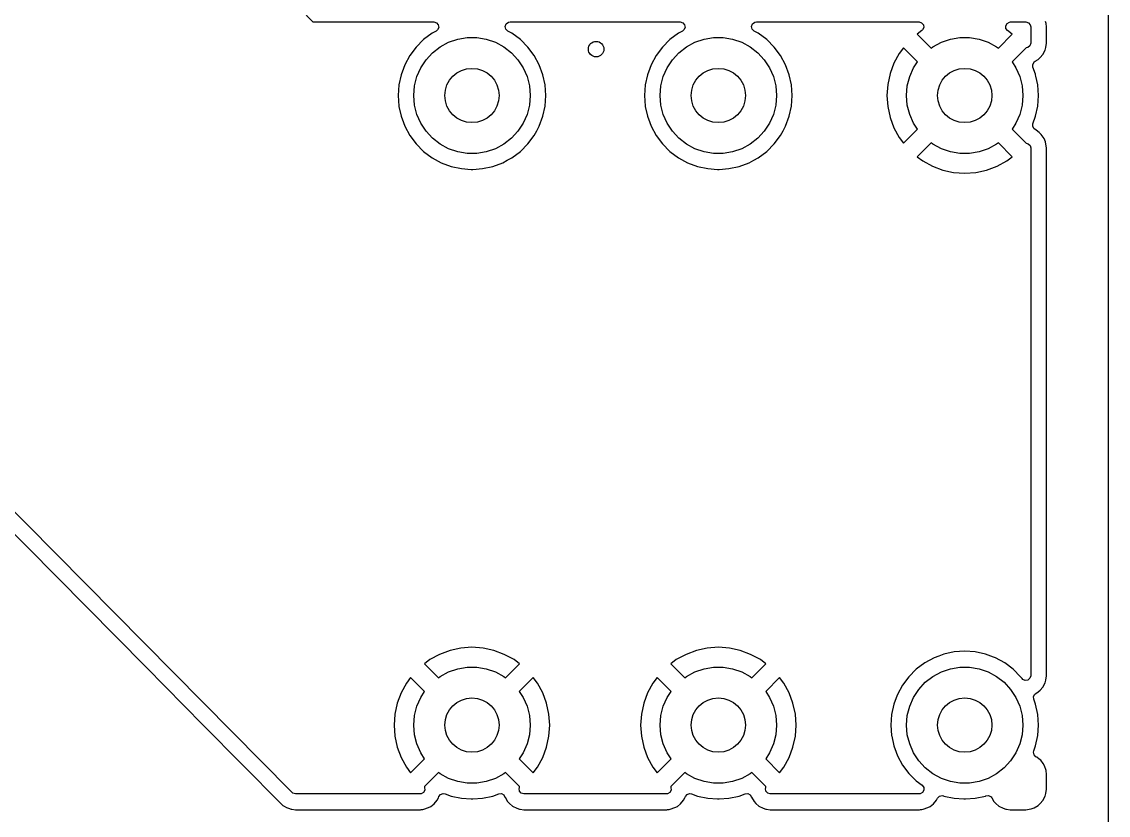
# Model space of a CAD drawing. Extents: x 0.71 to 7.56, y -5.16 to -0.79.
# Drawn here: x 6.457 to 7.559, y -4.47 to -3.665 of the extents above; entities that cross this region are included whole.
import ezdxf

# ---------------------------------------------------------------- set-up
doc = ezdxf.new("R2010")
doc.units = 0
doc.header["$MEASUREMENT"] = 0
doc.layers.add('BLACK', color=7, linetype='CONTINUOUS')

msp = doc.modelspace()

# ---------------------------------------------------------------- linework, layer by layer
at = {"layer": 'BLACK', "linetype": 'CONTINUOUS'}
for p, q in [((7.55904, -1.0631), (7.55904, -4.88178)), ((6.2126, -3.10433), (6.75197, -3.66535)), ((6.72946, -4.44597), (5.8774, -3.58411)), ((5.86604, -3.59533), (6.5827, -4.32022)), ((6.75197, -3.66535), (6.87476, -3.66535)), ((6.87476, -3.66535), (6.8774, -3.66613)), ((6.8774, -3.66613), (6.87921, -3.66821)), ((6.8796, -3.67093), (6.87845, -3.67343)), ((6.87921, -3.66821), (6.8796, -3.67093)), ((6.94714, -3.66989), (6.9481, -3.66731)), ((6.94772, -3.67258), (6.94714, -3.66989)), ((6.9481, -3.66731), (6.9503, -3.66566)), ((6.9503, -3.66566), (6.95201, -3.66535)), ((6.95201, -3.66535), (7.12476, -3.66535)), ((7.12476, -3.66535), (7.1274, -3.66613)), ((7.1274, -3.66613), (7.12921, -3.66821)), ((7.1296, -3.67093), (7.12845, -3.67343)), ((7.12921, -3.66821), (7.1296, -3.67093)), ((7.19714, -3.66989), (7.1981, -3.66731)), ((7.19772, -3.67258), (7.19714, -3.66989)), ((7.1981, -3.66731), (7.2003, -3.66566)), ((7.2003, -3.66566), (7.20201, -3.66535)), ((7.20201, -3.66535), (7.36699, -3.66535)), ((7.36699, -3.66535), (7.36963, -3.66613)), ((7.36963, -3.66613), (7.37143, -3.66821)), ((7.37182, -3.67093), (7.37068, -3.67343)), ((7.37143, -3.66821), (7.37182, -3.67093)), ((7.45501, -3.6692), (7.45633, -3.66678)), ((7.45521, -3.67194), (7.45501, -3.6692)), ((7.45633, -3.66678), (7.45875, -3.66547)), ((7.45875, -3.66547), (7.45978, -3.66535)), ((7.45978, -3.66535), (7.47543, -3.66535)), ((7.47543, -3.66535), (7.47807, -3.66613)), ((7.47807, -3.66613), (7.47987, -3.66821)), ((7.47987, -3.66821), (7.48031, -3.67024)), ((7.48031, -3.67024), (7.48031, -3.68676)), ((7.49591, -3.66684), (7.49547, -3.66481)), ((7.49628, -3.67024), (7.49591, -3.66684)), ((7.49628, -3.68676), (7.49628, -3.67024)), ((6.87283, -3.67685), (6.86426, -3.68327)), ((6.8771, -3.67452), (6.87283, -3.67685)), ((6.87283, -3.67685), (6.87283, -3.67685)), ((6.87845, -3.67343), (6.8771, -3.67452)), ((6.89889, -3.68271), (6.90851, -3.68111)), ((6.90851, -3.68111), (6.91826, -3.68111)), ((6.91826, -3.68111), (6.92788, -3.68271)), ((6.94967, -3.67452), (6.94772, -3.67258)), ((6.95394, -3.67685), (6.94967, -3.67452)), ((6.96251, -3.68327), (6.95394, -3.67685)), ((6.95394, -3.67685), (6.95394, -3.67685)), ((6.95394, -3.67685), (6.95394, -3.67685)), ((7.12283, -3.67685), (7.11426, -3.68327)), ((7.1271, -3.67452), (7.12283, -3.67685)), ((7.12283, -3.67685), (7.12283, -3.67685)), ((7.12845, -3.67343), (7.1271, -3.67452)), ((7.14889, -3.68271), (7.15851, -3.68111)), ((7.15851, -3.68111), (7.16826, -3.68111)), ((7.16826, -3.68111), (7.17788, -3.68271)), ((7.19967, -3.67452), (7.19772, -3.67258)), ((7.20394, -3.67685), (7.19967, -3.67452)), ((7.21251, -3.68327), (7.20394, -3.67685)), ((7.20394, -3.67685), (7.20394, -3.67685)), ((7.20394, -3.67685), (7.20394, -3.67685)), ((7.36991, -3.67414), (7.3651, -3.67775)), ((7.3651, -3.67775), (7.3651, -3.67775)), ((7.3651, -3.67775), (7.37928, -3.69193)), ((7.37068, -3.67343), (7.36991, -3.67414)), ((7.39889, -3.68271), (7.40851, -3.68111)), ((7.40851, -3.68111), (7.41826, -3.68111)), ((7.41826, -3.68111), (7.42788, -3.68271)), ((7.4475, -3.69193), (7.46168, -3.67775)), ((7.45686, -3.67414), (7.45521, -3.67194)), ((7.46168, -3.67775), (7.45686, -3.67414)), ((7.46168, -3.67775), (7.46168, -3.67775)), ((6.85669, -3.69084), (6.85028, -3.69941)), ((6.86426, -3.68327), (6.85669, -3.69084)), ((6.85669, -3.69084), (6.85669, -3.69084)), ((6.86426, -3.68327), (6.86426, -3.68327)), ((6.87339, -3.69651), (6.88109, -3.69052)), ((6.88109, -3.69052), (6.88966, -3.68588)), ((6.88966, -3.68588), (6.89889, -3.68271)), ((6.92788, -3.68271), (6.93711, -3.68588)), ((6.93711, -3.68588), (6.94569, -3.69052)), ((6.94569, -3.69052), (6.95338, -3.69651)), ((6.97008, -3.69084), (6.96251, -3.68327)), ((6.96251, -3.68327), (6.96251, -3.68327)), ((6.96251, -3.68327), (6.96251, -3.68327)), ((6.97649, -3.69941), (6.97008, -3.69084)), ((6.97008, -3.69084), (6.97008, -3.69084)), ((6.97008, -3.69084), (6.97008, -3.69084)), ((7.10669, -3.69084), (7.10028, -3.69941)), ((7.11426, -3.68327), (7.10669, -3.69084)), ((7.10669, -3.69084), (7.10669, -3.69084)), ((7.11426, -3.68327), (7.11426, -3.68327)), ((7.12339, -3.69651), (7.13109, -3.69052)), ((7.13109, -3.69052), (7.13966, -3.68588)), ((7.13966, -3.68588), (7.14889, -3.68271)), ((7.17788, -3.68271), (7.18711, -3.68588)), ((7.18711, -3.68588), (7.19569, -3.69052)), ((7.19569, -3.69052), (7.20338, -3.69651)), ((7.22008, -3.69084), (7.21251, -3.68327)), ((7.21251, -3.68327), (7.21251, -3.68327)), ((7.21251, -3.68327), (7.21251, -3.68327)), ((7.22649, -3.69941), (7.22008, -3.69084)), ((7.22008, -3.69084), (7.22008, -3.69084)), ((7.22008, -3.69084), (7.22008, -3.69084)), ((7.35118, -3.69167), (7.34698, -3.69728)), ((7.36536, -3.70586), (7.35118, -3.69167)), ((7.35118, -3.69167), (7.35118, -3.69167)), ((7.37928, -3.69193), (7.38109, -3.69052)), ((7.38109, -3.69052), (7.38966, -3.68588)), ((7.38966, -3.68588), (7.39889, -3.68271)), ((7.42788, -3.68271), (7.43711, -3.68588)), ((7.43711, -3.68588), (7.44569, -3.69052)), ((7.44569, -3.69052), (7.4475, -3.69193)), ((7.47575, -3.69151), (7.46141, -3.70586)), ((7.47746, -3.69121), (7.47575, -3.69151)), ((7.47954, -3.6894), (7.47746, -3.69121)), ((7.48031, -3.68676), (7.47954, -3.6894)), ((7.49486, -3.6939), (7.49563, -3.69126)), ((7.49563, -3.69126), (7.49628, -3.68676)), ((6.85028, -3.69941), (6.84515, -3.7088)), ((6.85028, -3.69941), (6.85028, -3.69941)), ((6.86145, -3.71185), (6.86678, -3.70369)), ((6.86678, -3.70369), (6.87339, -3.69651)), ((6.95338, -3.69651), (6.95999, -3.70369)), ((6.95999, -3.70369), (6.96532, -3.71185)), ((6.98162, -3.7088), (6.97649, -3.69941)), ((6.97649, -3.69941), (6.97649, -3.69941)), ((6.97649, -3.69941), (6.97649, -3.69941)), ((7.10028, -3.69941), (7.09515, -3.7088)), ((7.10028, -3.69941), (7.10028, -3.69941)), ((7.11145, -3.71185), (7.11678, -3.70369)), ((7.11678, -3.70369), (7.12339, -3.69651)), ((7.20338, -3.69651), (7.20999, -3.70369)), ((7.20999, -3.70369), (7.21532, -3.71185)), ((7.23162, -3.7088), (7.22649, -3.69941)), ((7.22649, -3.69941), (7.22649, -3.69941)), ((7.22649, -3.69941), (7.22649, -3.69941)), ((7.34698, -3.69728), (7.34158, -3.70717)), ((7.34698, -3.69728), (7.34698, -3.69728)), ((7.48483, -3.70519), (7.48792, -3.70327)), ((7.48792, -3.70327), (7.48999, -3.70147)), ((7.48999, -3.70147), (7.49272, -3.69842)), ((7.49272, -3.69842), (7.49486, -3.6939)), ((6.84381, -3.7124), (6.84141, -3.71883)), ((6.84515, -3.7088), (6.84381, -3.7124)), ((6.85753, -3.72079), (6.86145, -3.71185)), ((6.96532, -3.71185), (6.96924, -3.72079)), ((6.98536, -3.71883), (6.98162, -3.7088)), ((6.98162, -3.7088), (6.98162, -3.7088)), ((6.98162, -3.7088), (6.98162, -3.7088)), ((7.09381, -3.7124), (7.09141, -3.71883)), ((7.09515, -3.7088), (7.09381, -3.7124)), ((7.10753, -3.72079), (7.11145, -3.71185)), ((7.21532, -3.71185), (7.21924, -3.72079)), ((7.23536, -3.71883), (7.23162, -3.7088)), ((7.23162, -3.7088), (7.23162, -3.7088)), ((7.23162, -3.7088), (7.23162, -3.7088)), ((7.34158, -3.70717), (7.33764, -3.71772)), ((7.35753, -3.72079), (7.36145, -3.71185)), ((7.36145, -3.71185), (7.36536, -3.70586)), ((7.46141, -3.70586), (7.46532, -3.71185)), ((7.46532, -3.71185), (7.46924, -3.72079)), ((7.48236, -3.70857), (7.48368, -3.70616)), ((7.48256, -3.71132), (7.48236, -3.70857)), ((7.48521, -3.71843), (7.48256, -3.71132)), ((7.48368, -3.70616), (7.48374, -3.7061)), ((7.48374, -3.7061), (7.48396, -3.70588)), ((7.48396, -3.70588), (7.48483, -3.70519)), ((6.84141, -3.71883), (6.83914, -3.72928)), ((6.84141, -3.71883), (6.84141, -3.71883)), ((6.84141, -3.71883), (6.84141, -3.71883)), ((6.85514, -3.73024), (6.85753, -3.72079)), ((6.96924, -3.72079), (6.97164, -3.73024)), ((6.98764, -3.72929), (6.98536, -3.71883)), ((7.09141, -3.71883), (7.08914, -3.72928)), ((7.09141, -3.71883), (7.09141, -3.71883)), ((7.09141, -3.71883), (7.09141, -3.71883)), ((7.10514, -3.73024), (7.10753, -3.72079)), ((7.21924, -3.72079), (7.22164, -3.73024)), ((7.23764, -3.72929), (7.23536, -3.71883)), ((7.33764, -3.71772), (7.33525, -3.72873)), ((7.35514, -3.73024), (7.35753, -3.72079)), ((7.46924, -3.72079), (7.47164, -3.73024)), ((7.48536, -3.71883), (7.48521, -3.71843)), ((7.4857, -3.72039), (7.48536, -3.71883)), ((7.48764, -3.72929), (7.4857, -3.72039)), ((6.83914, -3.72928), (6.83837, -3.73996)), ((6.83914, -3.72928), (6.83914, -3.72928)), ((6.85433, -3.73996), (6.85514, -3.73024)), ((6.97164, -3.73024), (6.97244, -3.73996)), ((6.9884, -3.73996), (6.98764, -3.72929)), ((7.08914, -3.72928), (7.08837, -3.73996)), ((7.08914, -3.72928), (7.08914, -3.72928)), ((7.10433, -3.73996), (7.10514, -3.73024)), ((7.22164, -3.73024), (7.22244, -3.73996)), ((7.2384, -3.73996), (7.23764, -3.72929)), ((7.33525, -3.72873), (7.33444, -3.73996)), ((7.35433, -3.73996), (7.35514, -3.73024)), ((7.47164, -3.73024), (7.47244, -3.73996)), ((7.4884, -3.73996), (7.48764, -3.72929)), ((6.83837, -3.73996), (6.83837, -3.73996)), ((6.83837, -3.73996), (6.83914, -3.75064)), ((6.85514, -3.74968), (6.85433, -3.73996)), ((6.97244, -3.73996), (6.97164, -3.74968)), ((6.98764, -3.75064), (6.9884, -3.73996)), ((7.08837, -3.73996), (7.08837, -3.73996)), ((7.08837, -3.73996), (7.08914, -3.75064)), ((7.10514, -3.74968), (7.10433, -3.73996)), ((7.22244, -3.73996), (7.22164, -3.74968)), ((7.23764, -3.75064), (7.2384, -3.73996)), ((7.33444, -3.73996), (7.33444, -3.73996)), ((7.33444, -3.73996), (7.33525, -3.7512)), ((7.35514, -3.74968), (7.35433, -3.73996)), ((7.47244, -3.73996), (7.47164, -3.74968)), ((7.48764, -3.75064), (7.4884, -3.73996)), ((6.83914, -3.75064), (6.83914, -3.75064)), ((6.83914, -3.75064), (6.83926, -3.7512)), ((6.83926, -3.7512), (6.84141, -3.76109)), ((6.85753, -3.75914), (6.85514, -3.74968)), ((6.86145, -3.76807), (6.85753, -3.75914)), ((6.96924, -3.75914), (6.96532, -3.76807)), ((6.97164, -3.74968), (6.96924, -3.75914)), ((6.98536, -3.76109), (6.98764, -3.75064)), ((7.08914, -3.75064), (7.08914, -3.75064)), ((7.08914, -3.75064), (7.08926, -3.7512)), ((7.08926, -3.7512), (7.09141, -3.76109)), ((7.10753, -3.75914), (7.10514, -3.74968)), ((7.11145, -3.76807), (7.10753, -3.75914)), ((7.21924, -3.75914), (7.21532, -3.76807)), ((7.22164, -3.74968), (7.21924, -3.75914)), ((7.23536, -3.76109), (7.23764, -3.75064)), ((7.33525, -3.7512), (7.33764, -3.7622)), ((7.35753, -3.75914), (7.35514, -3.74968)), ((7.36145, -3.76807), (7.35753, -3.75914)), ((7.46924, -3.75914), (7.46532, -3.76807)), ((7.47164, -3.74968), (7.46924, -3.75914)), ((7.48536, -3.76109), (7.48764, -3.75064)), ((6.84141, -3.76109), (6.84381, -3.76752)), ((6.84381, -3.76752), (6.84515, -3.77112)), ((6.86678, -3.77623), (6.86145, -3.76807)), ((6.96532, -3.76807), (6.95999, -3.77623)), ((6.98162, -3.77112), (6.98536, -3.76109)), ((7.09141, -3.76109), (7.09381, -3.76752)), ((7.09381, -3.76752), (7.09515, -3.77112)), ((7.11678, -3.77623), (7.11145, -3.76807)), ((7.21532, -3.76807), (7.20999, -3.77623)), ((7.23162, -3.77112), (7.23536, -3.76109)), ((7.33764, -3.7622), (7.34158, -3.77275)), ((7.36536, -3.77406), (7.36145, -3.76807)), ((7.46532, -3.76807), (7.46141, -3.77406)), ((7.48236, -3.77135), (7.48256, -3.7686)), ((7.48256, -3.7686), (7.48536, -3.76109)), ((6.84515, -3.77112), (6.85028, -3.78052)), ((6.85028, -3.78052), (6.85028, -3.78052)), ((6.85028, -3.78052), (6.85028, -3.78052)), ((6.85028, -3.78052), (6.85669, -3.78908)), ((6.87339, -3.78341), (6.86678, -3.77623)), ((6.95999, -3.77623), (6.95338, -3.78341)), ((6.97008, -3.78908), (6.97649, -3.78052)), ((6.97649, -3.78052), (6.97906, -3.77582)), ((6.97906, -3.77582), (6.98162, -3.77112)), ((6.98162, -3.77112), (6.98162, -3.77112)), ((6.98162, -3.77112), (6.98162, -3.77112)), ((7.09515, -3.77112), (7.10028, -3.78052)), ((7.10028, -3.78052), (7.10028, -3.78052)), ((7.10028, -3.78052), (7.10028, -3.78052)), ((7.10028, -3.78052), (7.10669, -3.78908)), ((7.12339, -3.78341), (7.11678, -3.77623)), ((7.20999, -3.77623), (7.20338, -3.78341)), ((7.22008, -3.78908), (7.22649, -3.78052)), ((7.22649, -3.78052), (7.22906, -3.77582)), ((7.22906, -3.77582), (7.23162, -3.77112)), ((7.23162, -3.77112), (7.23162, -3.77112)), ((7.23162, -3.77112), (7.23162, -3.77112)), ((7.34158, -3.77275), (7.34698, -3.78264)), ((7.35118, -3.78825), (7.36536, -3.77406)), ((7.46141, -3.77406), (7.47578, -3.78844)), ((7.48368, -3.77376), (7.48236, -3.77135)), ((7.48376, -3.77384), (7.48368, -3.77376)), ((7.48544, -3.77494), (7.48376, -3.77384)), ((7.48582, -3.77508), (7.48544, -3.77494)), ((7.48906, -3.77758), (7.48582, -3.77508)), ((7.49101, -3.77953), (7.48906, -3.77758)), ((7.49394, -3.78357), (7.49101, -3.77953)), ((6.85669, -3.78908), (6.85669, -3.78908)), ((6.85669, -3.78908), (6.85669, -3.78908)), ((6.85669, -3.78908), (6.86426, -3.79665)), ((6.88109, -3.7894), (6.87339, -3.78341)), ((6.88966, -3.79404), (6.88109, -3.7894)), ((6.94569, -3.7894), (6.93711, -3.79404)), ((6.95338, -3.78341), (6.94569, -3.7894)), ((6.96251, -3.79665), (6.97008, -3.78908)), ((7.10669, -3.78908), (7.10669, -3.78908)), ((7.10669, -3.78908), (7.10669, -3.78908)), ((7.10669, -3.78908), (7.11426, -3.79665)), ((7.13109, -3.7894), (7.12339, -3.78341)), ((7.13966, -3.79404), (7.13109, -3.7894)), ((7.19569, -3.7894), (7.18711, -3.79404)), ((7.20338, -3.78341), (7.19569, -3.7894)), ((7.21251, -3.79665), (7.22008, -3.78908)), ((7.34698, -3.78264), (7.34698, -3.78264)), ((7.34698, -3.78264), (7.35118, -3.78825)), ((7.35118, -3.78825), (7.35118, -3.78825)), ((7.37928, -3.78799), (7.3651, -3.80217)), ((7.38109, -3.7894), (7.37928, -3.78799)), ((7.38966, -3.79404), (7.38109, -3.7894)), ((7.44569, -3.7894), (7.43711, -3.79404)), ((7.4475, -3.78799), (7.44569, -3.7894)), ((7.46168, -3.80217), (7.4475, -3.78799)), ((7.47578, -3.78844), (7.47777, -3.78887)), ((7.47777, -3.78887), (7.47972, -3.79082)), ((7.47972, -3.79082), (7.48031, -3.79316)), ((7.49519, -3.78687), (7.49394, -3.78357)), ((7.49578, -3.78921), (7.49519, -3.78687)), ((7.49628, -3.79316), (7.49578, -3.78921)), ((6.86426, -3.79665), (6.86426, -3.79665)), ((6.86426, -3.79665), (6.86426, -3.79665)), ((6.86426, -3.79665), (6.87283, -3.80307)), ((6.87283, -3.80307), (6.87283, -3.80307)), ((6.87283, -3.80307), (6.87283, -3.80307)), ((6.87283, -3.80307), (6.88222, -3.8082)), ((6.89889, -3.79721), (6.88966, -3.79404)), ((6.90851, -3.79881), (6.89889, -3.79721)), ((6.91826, -3.79881), (6.90851, -3.79881)), ((6.92788, -3.79721), (6.91826, -3.79881)), ((6.93711, -3.79404), (6.92788, -3.79721)), ((6.94924, -3.80563), (6.95394, -3.80307)), ((6.95394, -3.80307), (6.96251, -3.79665)), ((7.11426, -3.79665), (7.11426, -3.79665)), ((7.11426, -3.79665), (7.11426, -3.79665)), ((7.11426, -3.79665), (7.12283, -3.80307)), ((7.12283, -3.80307), (7.12283, -3.80307)), ((7.12283, -3.80307), (7.12283, -3.80307)), ((7.12283, -3.80307), (7.13222, -3.8082)), ((7.14889, -3.79721), (7.13966, -3.79404)), ((7.15851, -3.79881), (7.14889, -3.79721)), ((7.16826, -3.79881), (7.15851, -3.79881)), ((7.17788, -3.79721), (7.16826, -3.79881)), ((7.18711, -3.79404), (7.17788, -3.79721)), ((7.19924, -3.80563), (7.20394, -3.80307)), ((7.20394, -3.80307), (7.21251, -3.79665)), ((7.3651, -3.80217), (7.37071, -3.80637)), ((7.39889, -3.79721), (7.38966, -3.79404)), ((7.40851, -3.79881), (7.39889, -3.79721)), ((7.41826, -3.79881), (7.40851, -3.79881)), ((7.42788, -3.79721), (7.41826, -3.79881)), ((7.43711, -3.79404), (7.42788, -3.79721)), ((7.45606, -3.80637), (7.46168, -3.80217)), ((7.46168, -3.80217), (7.46168, -3.80217)), ((7.48031, -3.79316), (7.48031, -4.32882)), ((7.49628, -4.32882), (7.49628, -3.79316)), ((6.88222, -3.8082), (6.88222, -3.8082)), ((6.88222, -3.8082), (6.88222, -3.8082)), ((6.88222, -3.8082), (6.88222, -3.8082)), ((6.88222, -3.8082), (6.89225, -3.81194)), ((6.89225, -3.81194), (6.90271, -3.81421)), ((6.90271, -3.81421), (6.91262, -3.81492)), ((6.9141, -3.81492), (6.92406, -3.81421)), ((6.92406, -3.81421), (6.93452, -3.81194)), ((6.93452, -3.81194), (6.94455, -3.8082)), ((6.94455, -3.8082), (6.94924, -3.80563)), ((6.94455, -3.8082), (6.94455, -3.8082)), ((6.94455, -3.8082), (6.94455, -3.8082)), ((7.13222, -3.8082), (7.13222, -3.8082)), ((7.13222, -3.8082), (7.13222, -3.8082)), ((7.13222, -3.8082), (7.13222, -3.8082)), ((7.13222, -3.8082), (7.14225, -3.81194)), ((7.14225, -3.81194), (7.15271, -3.81421)), ((7.15271, -3.81421), (7.16262, -3.81492)), ((7.1641, -3.81492), (7.17406, -3.81421)), ((7.17406, -3.81421), (7.18452, -3.81194)), ((7.18452, -3.81194), (7.19455, -3.8082)), ((7.19455, -3.8082), (7.19924, -3.80563)), ((7.19455, -3.8082), (7.19455, -3.8082)), ((7.19455, -3.8082), (7.19455, -3.8082)), ((7.37071, -3.80637), (7.37071, -3.80637)), ((7.37071, -3.80637), (7.38059, -3.81177)), ((7.38059, -3.81177), (7.38059, -3.81177)), ((7.38059, -3.81177), (7.39115, -3.8157)), ((7.43563, -3.8157), (7.44618, -3.81177)), ((7.44618, -3.81177), (7.45606, -3.80637)), ((6.91262, -3.81492), (6.91339, -3.81497)), ((6.91339, -3.81497), (6.9141, -3.81492)), ((6.91339, -3.81497), (6.91339, -3.81497)), ((6.91339, -3.81497), (6.91339, -3.81497)), ((7.16262, -3.81492), (7.16339, -3.81497)), ((7.16339, -3.81497), (7.1641, -3.81492)), ((7.16339, -3.81497), (7.16339, -3.81497)), ((7.16339, -3.81497), (7.16339, -3.81497)), ((7.39115, -3.8157), (7.40215, -3.8181)), ((7.40215, -3.8181), (7.41339, -3.8189)), ((7.41339, -3.8189), (7.42462, -3.8181)), ((7.41339, -3.8189), (7.41339, -3.8189)), ((7.42462, -3.8181), (7.43563, -3.8157)), ((6.88059, -4.30713), (6.87071, -4.31253)), ((6.89115, -4.30319), (6.88059, -4.30713)), ((6.90215, -4.3008), (6.89115, -4.30319)), ((6.91339, -4.3), (6.90215, -4.3008)), ((6.92462, -4.3008), (6.91339, -4.3)), ((6.91339, -4.3), (6.91339, -4.3)), ((6.93563, -4.30319), (6.92462, -4.3008)), ((6.94618, -4.30713), (6.93563, -4.30319)), ((6.95606, -4.31253), (6.94618, -4.30713)), ((6.94618, -4.30713), (6.94618, -4.30713)), ((7.13059, -4.30713), (7.12071, -4.31253)), ((7.14115, -4.30319), (7.13059, -4.30713)), ((7.15215, -4.3008), (7.14115, -4.30319)), ((7.16339, -4.3), (7.15215, -4.3008)), ((7.17462, -4.3008), (7.16339, -4.3)), ((7.16339, -4.3), (7.16339, -4.3)), ((7.18563, -4.30319), (7.17462, -4.3008)), ((7.19618, -4.30713), (7.18563, -4.30319)), ((7.20606, -4.31253), (7.19618, -4.30713)), ((7.19618, -4.30713), (7.19618, -4.30713)), ((7.38222, -4.3107), (7.37283, -4.31583)), ((7.38724, -4.30883), (7.38222, -4.3107)), ((7.39225, -4.30696), (7.38724, -4.30883)), ((7.40271, -4.30469), (7.39225, -4.30696)), ((7.39225, -4.30696), (7.39225, -4.30696)), ((7.39225, -4.30696), (7.39225, -4.30696)), ((7.41339, -4.30392), (7.40271, -4.30469)), ((7.40271, -4.30469), (7.40271, -4.30469)), ((7.42406, -4.30469), (7.41339, -4.30392)), ((7.41339, -4.30392), (7.41339, -4.30392)), ((7.43452, -4.30696), (7.42406, -4.30469)), ((7.42406, -4.30469), (7.42406, -4.30469)), ((7.4426, -4.30997), (7.43452, -4.30696)), ((7.43452, -4.30696), (7.43452, -4.30696)), ((7.43452, -4.30696), (7.43452, -4.30696)), ((7.44455, -4.3107), (7.4426, -4.30997)), ((7.45394, -4.31583), (7.44455, -4.3107)), ((7.44455, -4.3107), (7.44455, -4.3107)), ((6.5827, -4.32022), (6.64075, -4.37894)), ((6.87071, -4.31253), (6.8651, -4.31673)), ((6.8651, -4.31673), (6.8651, -4.31673)), ((6.8651, -4.31673), (6.87928, -4.33091)), ((6.87071, -4.31253), (6.87071, -4.31253)), ((6.88966, -4.32486), (6.89889, -4.32169)), ((6.89889, -4.32169), (6.90851, -4.32008)), ((6.90851, -4.32008), (6.91826, -4.32008)), ((6.91826, -4.32008), (6.92788, -4.32169)), ((6.92788, -4.32169), (6.93711, -4.32486)), ((6.9475, -4.33091), (6.96168, -4.31673)), ((6.96168, -4.31673), (6.95606, -4.31253)), ((6.95606, -4.31253), (6.95606, -4.31253)), ((6.96168, -4.31673), (6.96168, -4.31673)), ((7.12071, -4.31253), (7.1151, -4.31673)), ((7.1151, -4.31673), (7.1151, -4.31673)), ((7.1151, -4.31673), (7.12928, -4.33091)), ((7.12071, -4.31253), (7.12071, -4.31253)), ((7.13966, -4.32486), (7.14889, -4.32169)), ((7.14889, -4.32169), (7.15851, -4.32008)), ((7.15851, -4.32008), (7.16826, -4.32008)), ((7.16826, -4.32008), (7.17788, -4.32169)), ((7.17788, -4.32169), (7.18711, -4.32486)), ((7.1975, -4.33091), (7.21168, -4.31673)), ((7.21168, -4.31673), (7.20606, -4.31253)), ((7.20606, -4.31253), (7.20606, -4.31253)), ((7.21168, -4.31673), (7.21168, -4.31673)), ((7.37283, -4.31583), (7.36426, -4.32225)), ((7.37283, -4.31583), (7.37283, -4.31583)), ((7.38966, -4.32486), (7.39889, -4.32169)), ((7.39889, -4.32169), (7.40851, -4.32008)), ((7.40851, -4.32008), (7.41826, -4.32008)), ((7.41826, -4.32008), (7.42788, -4.32169)), ((7.42788, -4.32169), (7.43711, -4.32486)), ((7.46251, -4.32225), (7.45394, -4.31583)), ((7.45394, -4.31583), (7.45394, -4.31583)), ((7.45394, -4.31583), (7.45394, -4.31583)), ((6.85118, -4.33065), (6.84698, -4.33626)), ((6.86536, -4.34484), (6.85118, -4.33065)), ((6.85118, -4.33065), (6.85118, -4.33065)), ((6.87928, -4.33091), (6.88109, -4.3295)), ((6.88109, -4.3295), (6.88966, -4.32486)), ((6.93711, -4.32486), (6.94569, -4.3295)), ((6.94569, -4.3295), (6.9475, -4.33091)), ((6.9756, -4.33065), (6.96141, -4.34484)), ((6.9798, -4.33626), (6.9756, -4.33065)), ((7.10118, -4.33065), (7.09698, -4.33626)), ((7.11536, -4.34484), (7.10118, -4.33065)), ((7.10118, -4.33065), (7.10118, -4.33065)), ((7.12928, -4.33091), (7.13109, -4.3295)), ((7.13109, -4.3295), (7.13966, -4.32486)), ((7.18711, -4.32486), (7.19569, -4.3295)), ((7.19569, -4.3295), (7.1975, -4.33091)), ((7.2256, -4.33065), (7.21141, -4.34484)), ((7.2298, -4.33626), (7.2256, -4.33065)), ((7.35669, -4.32981), (7.35028, -4.33838)), ((7.36426, -4.32225), (7.35669, -4.32981)), ((7.35669, -4.32981), (7.35669, -4.32981)), ((7.36426, -4.32225), (7.36426, -4.32225)), ((7.37339, -4.33549), (7.38109, -4.3295)), ((7.38109, -4.3295), (7.38966, -4.32486)), ((7.43711, -4.32486), (7.44569, -4.3295)), ((7.44569, -4.3295), (7.45338, -4.33549)), ((7.47008, -4.32981), (7.46251, -4.32225)), ((7.46251, -4.32225), (7.46251, -4.32225)), ((7.46251, -4.32225), (7.46251, -4.32225)), ((7.4707, -4.33065), (7.47008, -4.32981)), ((7.47008, -4.32981), (7.47008, -4.32981)), ((7.47008, -4.32981), (7.47008, -4.32981)), ((7.47152, -4.33175), (7.4707, -4.33065)), ((7.47224, -4.33251), (7.47152, -4.33175)), ((7.47474, -4.33365), (7.47224, -4.33251)), ((7.47954, -4.33146), (7.47746, -4.33326)), ((7.48031, -4.32882), (7.47954, -4.33146)), ((7.49563, -4.33332), (7.49628, -4.32882)), ((6.84698, -4.33626), (6.84158, -4.34614)), ((6.84698, -4.33626), (6.84698, -4.33626)), ((6.98519, -4.34614), (6.9798, -4.33626)), ((6.9798, -4.33626), (6.9798, -4.33626)), ((7.09698, -4.33626), (7.09158, -4.34614)), ((7.09698, -4.33626), (7.09698, -4.33626)), ((7.23519, -4.34614), (7.2298, -4.33626)), ((7.2298, -4.33626), (7.2298, -4.33626)), ((7.35028, -4.33838), (7.34515, -4.34777)), ((7.35028, -4.33838), (7.35028, -4.33838)), ((7.36145, -4.35083), (7.36678, -4.34266)), ((7.36678, -4.34266), (7.37339, -4.33549)), ((7.45338, -4.33549), (7.45999, -4.34266)), ((7.45999, -4.34266), (7.46532, -4.35083)), ((7.47746, -4.33326), (7.47474, -4.33365)), ((7.48792, -4.34533), (7.48999, -4.34353)), ((7.48999, -4.34353), (7.49272, -4.34047)), ((7.49272, -4.34047), (7.49486, -4.33596)), ((7.49486, -4.33596), (7.49563, -4.33332)), ((6.84158, -4.34614), (6.83764, -4.3567)), ((6.85753, -4.35976), (6.86145, -4.35083)), ((6.86145, -4.35083), (6.86536, -4.34484)), ((6.96141, -4.34484), (6.96532, -4.35083)), ((6.96532, -4.35083), (6.96924, -4.35976)), ((6.98913, -4.3567), (6.98519, -4.34614)), ((7.09158, -4.34614), (7.08764, -4.3567)), ((7.10753, -4.35976), (7.11145, -4.35083)), ((7.11145, -4.35083), (7.11536, -4.34484)), ((7.21141, -4.34484), (7.21532, -4.35083)), ((7.21532, -4.35083), (7.21924, -4.35976)), ((7.23913, -4.3567), (7.23519, -4.34614)), ((7.34381, -4.35138), (7.34141, -4.3578)), ((7.34515, -4.34777), (7.34381, -4.35138)), ((7.35753, -4.35976), (7.36145, -4.35083)), ((7.46532, -4.35083), (7.46924, -4.35976)), ((7.48327, -4.34997), (7.48458, -4.34755)), ((7.48346, -4.35271), (7.48327, -4.34997)), ((7.48536, -4.3578), (7.48346, -4.35271)), ((7.48458, -4.34755), (7.48545, -4.34686)), ((7.48545, -4.34686), (7.48792, -4.34533)), ((7.48792, -4.34533), (7.48792, -4.34533)), ((7.48792, -4.34533), (7.48792, -4.34533)), ((6.83764, -4.3567), (6.83525, -4.3677)), ((6.85514, -4.36922), (6.85753, -4.35976)), ((6.96924, -4.35976), (6.97164, -4.36922)), ((6.99152, -4.3677), (6.98913, -4.3567)), ((7.08764, -4.3567), (7.08525, -4.3677)), ((7.10514, -4.36922), (7.10753, -4.35976)), ((7.21924, -4.35976), (7.22164, -4.36922)), ((7.24152, -4.3677), (7.23913, -4.3567)), ((7.34141, -4.3578), (7.33914, -4.36826)), ((7.34141, -4.3578), (7.34141, -4.3578)), ((7.34141, -4.3578), (7.34141, -4.3578)), ((7.35514, -4.36922), (7.35753, -4.35976)), ((7.46924, -4.35976), (7.47164, -4.36922)), ((7.48764, -4.36826), (7.48536, -4.3578)), ((6.83525, -4.3677), (6.83444, -4.37894)), ((6.85433, -4.37894), (6.85514, -4.36922)), ((6.97164, -4.36922), (6.97244, -4.37894)), ((6.99233, -4.37894), (6.99152, -4.3677)), ((7.08525, -4.3677), (7.08444, -4.37894)), ((7.10433, -4.37894), (7.10514, -4.36922)), ((7.22164, -4.36922), (7.22244, -4.37894)), ((7.24233, -4.37894), (7.24152, -4.3677)), ((7.33914, -4.36826), (7.33837, -4.37894)), ((7.33914, -4.36826), (7.33914, -4.36826)), ((7.35433, -4.37894), (7.35514, -4.36922)), ((7.47164, -4.36922), (7.47244, -4.37894)), ((7.4884, -4.37894), (7.48764, -4.36826)), ((6.64075, -4.37894), (6.71981, -4.45891)), ((6.83444, -4.37894), (6.83444, -4.37894)), ((6.83444, -4.37894), (6.83525, -4.39017)), ((6.85514, -4.38866), (6.85433, -4.37894)), ((6.97244, -4.37894), (6.97164, -4.38866)), ((6.99152, -4.39017), (6.99233, -4.37894)), ((6.99233, -4.37894), (6.99233, -4.37894)), ((7.08444, -4.37894), (7.08444, -4.37894)), ((7.08444, -4.37894), (7.08525, -4.39017)), ((7.10514, -4.38866), (7.10433, -4.37894)), ((7.22244, -4.37894), (7.22164, -4.38866)), ((7.24152, -4.39017), (7.24233, -4.37894)), ((7.24233, -4.37894), (7.24233, -4.37894)), ((7.33837, -4.37894), (7.33837, -4.37894)), ((7.33837, -4.37894), (7.33914, -4.38961)), ((7.35514, -4.38866), (7.35433, -4.37894)), ((7.47244, -4.37894), (7.47164, -4.38866)), ((7.48764, -4.38961), (7.4884, -4.37894)), ((6.83525, -4.39017), (6.83764, -4.40118)), ((6.85753, -4.39811), (6.85514, -4.38866)), ((6.86145, -4.40704), (6.85753, -4.39811)), ((6.96924, -4.39811), (6.96532, -4.40704)), ((6.97164, -4.38866), (6.96924, -4.39811)), ((6.98913, -4.40118), (6.99152, -4.39017)), ((7.08525, -4.39017), (7.08764, -4.40118)), ((7.10753, -4.39811), (7.10514, -4.38866)), ((7.11145, -4.40704), (7.10753, -4.39811)), ((7.21924, -4.39811), (7.21532, -4.40704)), ((7.22164, -4.38866), (7.21924, -4.39811)), ((7.23913, -4.40118), (7.24152, -4.39017)), ((7.33914, -4.38961), (7.33914, -4.38961)), ((7.33914, -4.38961), (7.33926, -4.39017)), ((7.33926, -4.39017), (7.34141, -4.40007)), ((7.35753, -4.39811), (7.35514, -4.38866)), ((7.36145, -4.40704), (7.35753, -4.39811)), ((7.46924, -4.39811), (7.46532, -4.40704)), ((7.47164, -4.38866), (7.46924, -4.39811)), ((7.48536, -4.40007), (7.48764, -4.38961)), ((6.83764, -4.40118), (6.84158, -4.41173)), ((6.86536, -4.41304), (6.86145, -4.40704)), ((6.96532, -4.40704), (6.96141, -4.41304)), ((6.98519, -4.41173), (6.98913, -4.40118)), ((7.08764, -4.40118), (7.09158, -4.41173)), ((7.11536, -4.41304), (7.11145, -4.40704)), ((7.21532, -4.40704), (7.21141, -4.41304)), ((7.23519, -4.41173), (7.23913, -4.40118)), ((7.34141, -4.40007), (7.34381, -4.4065)), ((7.34381, -4.4065), (7.34515, -4.4101)), ((7.36678, -4.41521), (7.36145, -4.40704)), ((7.46532, -4.40704), (7.45999, -4.41521)), ((7.48317, -4.4065), (7.48347, -4.40514)), ((7.48376, -4.40919), (7.48317, -4.4065)), ((7.48347, -4.40514), (7.48536, -4.40007)), ((7.4857, -4.41113), (7.48376, -4.40919)), ((6.84158, -4.41173), (6.84698, -4.42162)), ((6.85118, -4.42723), (6.86536, -4.41304)), ((6.96141, -4.41304), (6.9756, -4.42723)), ((6.9798, -4.42162), (6.98519, -4.41173)), ((7.09158, -4.41173), (7.09698, -4.42162)), ((7.10118, -4.42723), (7.11536, -4.41304)), ((7.21141, -4.41304), (7.2256, -4.42723)), ((7.2298, -4.42162), (7.23519, -4.41173)), ((7.34515, -4.4101), (7.35028, -4.41949)), ((7.35028, -4.41949), (7.35028, -4.41949)), ((7.35028, -4.41949), (7.35028, -4.41949)), ((7.35028, -4.41949), (7.35669, -4.42806)), ((7.37339, -4.42239), (7.36678, -4.41521)), ((7.45999, -4.41521), (7.45338, -4.42239)), ((7.48654, -4.41159), (7.4857, -4.41113)), ((7.48886, -4.41338), (7.48654, -4.41159)), ((7.49049, -4.41464), (7.48886, -4.41338)), ((7.4929, -4.41795), (7.49049, -4.41464)), ((7.49422, -4.42036), (7.4929, -4.41795)), ((7.49589, -4.42507), (7.49422, -4.42036)), ((6.84698, -4.42162), (6.84698, -4.42162)), ((6.84698, -4.42162), (6.85118, -4.42723)), ((6.85118, -4.42723), (6.85118, -4.42723)), ((6.87928, -4.42697), (6.8651, -4.44115)), ((6.88109, -4.42838), (6.87928, -4.42697)), ((6.88966, -4.43302), (6.88109, -4.42838)), ((6.94569, -4.42838), (6.93711, -4.43302)), ((6.9475, -4.42697), (6.94569, -4.42838)), ((6.96168, -4.44115), (6.9475, -4.42697)), ((6.9756, -4.42723), (6.9798, -4.42162)), ((6.9756, -4.42723), (6.9756, -4.42723)), ((7.09698, -4.42162), (7.09698, -4.42162)), ((7.09698, -4.42162), (7.10118, -4.42723)), ((7.10118, -4.42723), (7.10118, -4.42723)), ((7.12928, -4.42697), (7.1151, -4.44115)), ((7.13109, -4.42838), (7.12928, -4.42697)), ((7.13966, -4.43302), (7.13109, -4.42838)), ((7.19569, -4.42838), (7.18711, -4.43302)), ((7.1975, -4.42697), (7.19569, -4.42838)), ((7.21168, -4.44115), (7.1975, -4.42697)), ((7.2256, -4.42723), (7.2298, -4.42162)), ((7.2256, -4.42723), (7.2256, -4.42723)), ((7.35669, -4.42806), (7.35669, -4.42806)), ((7.35669, -4.42806), (7.35669, -4.42806)), ((7.35669, -4.42806), (7.36426, -4.43563)), ((7.38109, -4.42838), (7.37339, -4.42239)), ((7.38966, -4.43302), (7.38109, -4.42838)), ((7.44569, -4.42838), (7.43711, -4.43302)), ((7.45338, -4.42239), (7.44569, -4.42838)), ((7.49608, -4.42631), (7.49589, -4.42507)), ((7.49623, -4.42777), (7.49608, -4.42631)), ((7.49628, -4.42863), (7.49623, -4.42777)), ((7.49623, -4.42777), (7.49623, -4.42777)), ((7.49623, -4.42777), (7.49623, -4.42777)), ((7.49628, -4.44394), (7.49628, -4.42863)), ((6.8651, -4.44115), (6.86517, -4.44212)), ((6.86517, -4.44212), (6.86525, -4.44223)), ((6.86525, -4.44223), (6.86545, -4.44497)), ((6.89889, -4.43619), (6.88966, -4.43302)), ((6.90851, -4.43779), (6.89889, -4.43619)), ((6.91826, -4.43779), (6.90851, -4.43779)), ((6.92788, -4.43619), (6.91826, -4.43779)), ((6.93711, -4.43302), (6.92788, -4.43619)), ((6.96126, -4.44324), (6.96157, -4.44256)), ((6.96157, -4.44256), (6.96168, -4.44115)), ((7.1151, -4.44115), (7.11517, -4.44212)), ((7.11517, -4.44212), (7.11525, -4.44223)), ((7.11525, -4.44223), (7.11545, -4.44497)), ((7.14889, -4.43619), (7.13966, -4.43302)), ((7.15851, -4.43779), (7.14889, -4.43619)), ((7.16826, -4.43779), (7.15851, -4.43779)), ((7.17788, -4.43619), (7.16826, -4.43779)), ((7.18711, -4.43302), (7.17788, -4.43619)), ((7.21126, -4.44324), (7.21157, -4.44256)), ((7.21157, -4.44256), (7.21168, -4.44115)), ((7.36426, -4.43563), (7.36426, -4.43563)), ((7.36426, -4.43563), (7.36426, -4.43563)), ((7.36426, -4.43563), (7.37014, -4.44003)), ((7.37014, -4.44003), (7.37179, -4.44223)), ((7.37179, -4.44223), (7.37198, -4.44497)), ((7.39889, -4.43619), (7.38966, -4.43302)), ((7.40851, -4.43779), (7.39889, -4.43619)), ((7.41826, -4.43779), (7.40851, -4.43779)), ((7.42788, -4.43619), (7.41826, -4.43779)), ((7.43711, -4.43302), (7.42788, -4.43619)), ((6.73085, -4.44737), (6.72946, -4.44597)), ((6.73168, -4.44804), (6.73085, -4.44737)), ((6.73432, -4.44882), (6.73168, -4.44804)), ((6.86068, -4.44882), (6.73432, -4.44882)), ((6.86172, -4.44871), (6.86068, -4.44882)), ((6.86413, -4.44739), (6.86172, -4.44871)), ((6.86545, -4.44497), (6.86413, -4.44739)), ((6.87814, -4.45504), (6.87946, -4.45263)), ((6.87946, -4.45263), (6.87992, -4.45145)), ((6.87992, -4.45145), (6.8816, -4.44927)), ((6.8816, -4.44927), (6.88419, -4.44835)), ((6.88419, -4.44835), (6.88617, -4.44865)), ((6.88617, -4.44865), (6.89225, -4.45091)), ((6.89225, -4.45091), (6.90271, -4.45319)), ((6.90271, -4.45319), (6.91262, -4.4539)), ((6.91262, -4.4539), (6.91339, -4.45395)), ((6.91339, -4.45395), (6.9141, -4.4539)), ((6.91339, -4.45395), (6.91339, -4.45395)), ((6.91339, -4.45395), (6.91339, -4.45395)), ((6.9141, -4.4539), (6.92406, -4.45319)), ((6.92406, -4.45319), (6.93452, -4.45091)), ((6.93452, -4.45091), (6.94048, -4.44869)), ((6.94048, -4.44869), (6.94322, -4.44849)), ((6.94322, -4.44849), (6.94563, -4.44981)), ((6.94563, -4.44981), (6.94689, -4.45196)), ((6.94689, -4.45196), (6.94695, -4.45218)), ((6.94695, -4.45218), (6.94959, -4.45642)), ((6.96165, -4.44597), (6.96126, -4.44324)), ((6.96345, -4.44804), (6.96165, -4.44597)), ((6.96609, -4.44882), (6.96345, -4.44804)), ((7.11068, -4.44882), (6.96609, -4.44882)), ((7.11172, -4.44871), (7.11068, -4.44882)), ((7.11413, -4.44739), (7.11172, -4.44871)), ((7.11545, -4.44497), (7.11413, -4.44739)), ((7.12814, -4.45504), (7.12946, -4.45263)), ((7.12946, -4.45263), (7.12992, -4.45145)), ((7.12992, -4.45145), (7.1316, -4.44927)), ((7.1316, -4.44927), (7.13419, -4.44835)), ((7.13419, -4.44835), (7.13617, -4.44865)), ((7.13617, -4.44865), (7.14225, -4.45091)), ((7.14225, -4.45091), (7.15271, -4.45319)), ((7.15271, -4.45319), (7.16262, -4.4539)), ((7.16262, -4.4539), (7.16339, -4.45395)), ((7.16339, -4.45395), (7.1641, -4.4539)), ((7.16339, -4.45395), (7.16339, -4.45395)), ((7.16339, -4.45395), (7.16339, -4.45395)), ((7.1641, -4.4539), (7.17406, -4.45319)), ((7.17406, -4.45319), (7.18452, -4.45091)), ((7.18452, -4.45091), (7.19048, -4.44869)), ((7.19048, -4.44869), (7.19322, -4.44849)), ((7.19322, -4.44849), (7.19563, -4.44981)), ((7.19563, -4.44981), (7.19689, -4.45196)), ((7.19689, -4.45196), (7.19695, -4.45218)), ((7.19695, -4.45218), (7.19959, -4.45642)), ((7.21165, -4.44597), (7.21126, -4.44324)), ((7.21345, -4.44804), (7.21165, -4.44597)), ((7.21609, -4.44882), (7.21345, -4.44804)), ((7.36721, -4.44882), (7.21609, -4.44882)), ((7.36825, -4.44871), (7.36721, -4.44882)), ((7.37067, -4.44739), (7.36825, -4.44871)), ((7.37198, -4.44497), (7.37067, -4.44739)), ((7.38468, -4.45504), (7.3858, -4.45298)), ((7.3858, -4.45298), (7.38775, -4.45103)), ((7.38775, -4.45103), (7.39044, -4.45045)), ((7.39044, -4.45045), (7.3918, -4.45074)), ((7.3918, -4.45074), (7.39225, -4.45091)), ((7.39225, -4.45091), (7.40271, -4.45319)), ((7.40271, -4.45319), (7.41262, -4.4539)), ((7.41262, -4.4539), (7.41339, -4.45395)), ((7.41339, -4.45395), (7.4141, -4.4539)), ((7.41339, -4.45395), (7.41339, -4.45395)), ((7.41339, -4.45395), (7.41339, -4.45395)), ((7.4141, -4.4539), (7.42406, -4.45319)), ((7.42406, -4.45319), (7.43452, -4.45091)), ((7.43452, -4.45091), (7.43492, -4.45076)), ((7.43492, -4.45076), (7.43766, -4.45057)), ((7.43766, -4.45057), (7.44008, -4.45188)), ((7.44008, -4.45188), (7.44077, -4.45276)), ((7.44077, -4.45276), (7.44305, -4.45642)), ((7.49272, -4.45559), (7.49486, -4.45107)), ((7.49486, -4.45107), (7.49563, -4.44843)), ((7.49563, -4.44843), (7.49628, -4.44394)), ((6.71981, -4.45891), (6.71981, -4.45891)), ((6.71981, -4.45891), (6.72046, -4.4595)), ((6.72046, -4.4595), (6.72046, -4.4595)), ((6.72046, -4.4595), (6.72163, -4.46045)), ((6.72163, -4.46045), (6.72267, -4.46122)), ((6.72267, -4.46122), (6.72521, -4.46242)), ((6.72521, -4.46242), (6.72718, -4.46336)), ((6.72718, -4.46336), (6.72718, -4.46336)), ((6.72718, -4.46336), (6.72718, -4.46336)), ((6.72718, -4.46336), (6.72982, -4.46414)), ((6.72982, -4.46414), (6.72982, -4.46414)), ((6.72982, -4.46414), (6.72982, -4.46414)), ((6.72982, -4.46414), (6.73045, -4.46423)), ((6.73045, -4.46423), (6.73432, -4.46478)), ((6.73432, -4.46478), (6.73432, -4.46478)), ((6.73432, -4.46478), (6.86111, -4.46478)), ((6.86111, -4.46478), (6.86111, -4.46478)), ((6.86111, -4.46478), (6.86123, -4.46478)), ((6.86123, -4.46478), (6.86196, -4.46474)), ((6.86196, -4.46474), (6.86342, -4.46458)), ((6.86196, -4.46474), (6.86196, -4.46474)), ((6.86196, -4.46474), (6.86196, -4.46474)), ((6.86196, -4.46474), (6.86196, -4.46474)), ((6.86342, -4.46458), (6.86466, -4.4644)), ((6.86466, -4.4644), (6.86937, -4.46272)), ((6.86937, -4.46272), (6.87178, -4.4614)), ((6.87178, -4.4614), (6.87509, -4.459)), ((6.87509, -4.459), (6.87814, -4.45504)), ((6.94959, -4.45642), (6.95139, -4.4585)), ((6.95139, -4.4585), (6.95139, -4.4585)), ((6.95139, -4.4585), (6.95139, -4.4585)), ((6.95139, -4.4585), (6.95444, -4.46122)), ((6.95444, -4.46122), (6.95444, -4.46122)), ((6.95444, -4.46122), (6.95444, -4.46122)), ((6.95444, -4.46122), (6.95896, -4.46336)), ((6.95896, -4.46336), (6.95896, -4.46336)), ((6.95896, -4.46336), (6.95896, -4.46336)), ((6.95896, -4.46336), (6.9616, -4.46414)), ((6.9616, -4.46414), (6.9616, -4.46414)), ((6.9616, -4.46414), (6.9616, -4.46414)), ((6.9616, -4.46414), (6.96222, -4.46423)), ((6.96222, -4.46423), (6.96609, -4.46478)), ((6.96609, -4.46478), (6.96609, -4.46478)), ((6.96609, -4.46478), (7.11111, -4.46478)), ((7.11111, -4.46478), (7.11111, -4.46478)), ((7.11111, -4.46478), (7.11123, -4.46478)), ((7.11123, -4.46478), (7.11196, -4.46474)), ((7.11196, -4.46474), (7.11342, -4.46458)), ((7.11196, -4.46474), (7.11196, -4.46474)), ((7.11196, -4.46474), (7.11196, -4.46474)), ((7.11196, -4.46474), (7.11196, -4.46474)), ((7.11342, -4.46458), (7.11466, -4.4644)), ((7.11466, -4.4644), (7.11937, -4.46272)), ((7.11937, -4.46272), (7.12178, -4.4614)), ((7.12178, -4.4614), (7.12509, -4.459)), ((7.12509, -4.459), (7.12814, -4.45504)), ((7.19959, -4.45642), (7.20139, -4.4585)), ((7.20139, -4.4585), (7.20139, -4.4585)), ((7.20139, -4.4585), (7.20139, -4.4585)), ((7.20139, -4.4585), (7.20444, -4.46122)), ((7.20444, -4.46122), (7.20444, -4.46122)), ((7.20444, -4.46122), (7.20444, -4.46122)), ((7.20444, -4.46122), (7.20896, -4.46336)), ((7.20896, -4.46336), (7.20896, -4.46336)), ((7.20896, -4.46336), (7.20896, -4.46336)), ((7.20896, -4.46336), (7.2116, -4.46414)), ((7.2116, -4.46414), (7.2116, -4.46414)), ((7.2116, -4.46414), (7.2116, -4.46414)), ((7.2116, -4.46414), (7.21222, -4.46423)), ((7.21222, -4.46423), (7.21609, -4.46478)), ((7.21609, -4.46478), (7.21609, -4.46478)), ((7.21609, -4.46478), (7.36764, -4.46478)), ((7.36764, -4.46478), (7.3685, -4.46474)), ((7.36764, -4.46478), (7.36764, -4.46478)), ((7.3685, -4.46474), (7.36996, -4.46458)), ((7.36996, -4.46458), (7.3712, -4.4644)), ((7.3712, -4.4644), (7.3759, -4.46272)), ((7.3712, -4.4644), (7.3712, -4.4644)), ((7.3712, -4.4644), (7.3712, -4.4644)), ((7.3759, -4.46272), (7.37832, -4.4614)), ((7.37832, -4.4614), (7.38163, -4.459)), ((7.38163, -4.459), (7.38468, -4.45504)), ((7.44305, -4.45642), (7.44485, -4.4585)), ((7.44485, -4.4585), (7.44485, -4.4585)), ((7.44485, -4.4585), (7.44485, -4.4585)), ((7.44485, -4.4585), (7.44791, -4.46122)), ((7.44791, -4.46122), (7.44791, -4.46122)), ((7.44791, -4.46122), (7.44791, -4.46122)), ((7.44791, -4.46122), (7.45242, -4.46336)), ((7.45242, -4.46336), (7.45242, -4.46336)), ((7.45242, -4.46336), (7.45242, -4.46336)), ((7.45242, -4.46336), (7.45506, -4.46414)), ((7.45506, -4.46414), (7.45506, -4.46414)), ((7.45506, -4.46414), (7.45506, -4.46414)), ((7.45506, -4.46414), (7.45568, -4.46423)), ((7.45568, -4.46423), (7.45956, -4.46478)), ((7.45956, -4.46478), (7.45956, -4.46478)), ((7.45956, -4.46478), (7.47543, -4.46478)), ((7.47543, -4.46478), (7.47883, -4.46442)), ((7.47543, -4.46478), (7.47543, -4.46478)), ((7.47883, -4.46442), (7.48085, -4.46398)), ((7.48085, -4.46398), (7.48368, -4.46308)), ((7.48368, -4.46308), (7.48792, -4.46044)), ((7.48792, -4.46044), (7.48999, -4.45864)), ((7.48999, -4.45864), (7.49272, -4.45559))]:
    msp.add_line(p, q, dxfattribs=at)
at = {"layer": 'BLACK'}
for centre, radius in [((7.03937, -3.69291), 0.007874), ((6.91339, -3.73996), 0.027559), ((7.16339, -3.73996), 0.027559), ((7.41339, -3.73996), 0.027559), ((6.91339, -4.37894), 0.027559), ((7.16339, -4.37894), 0.027559), ((7.41339, -4.37894), 0.027559)]:
    msp.add_circle(centre, radius, dxfattribs=at)

doc.saveas('drawing.dxf')
